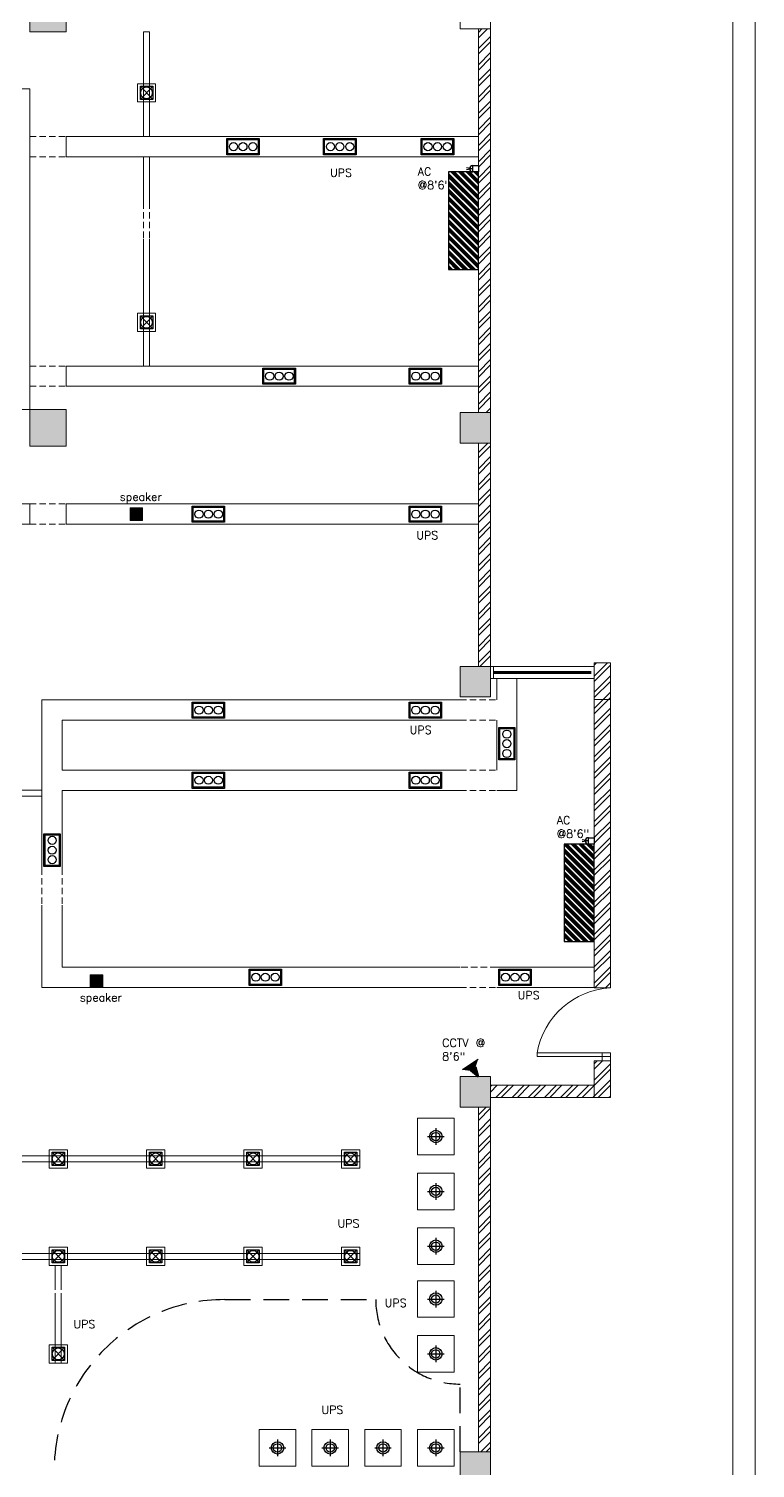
# Model space of a CAD drawing. Header units: inches. Extents: x 111501 to 134888, y 46021 to 52102.
# Drawn here: x 113245 to 113603, y 46844 to 47553 of the extents above; entities that cross this region are included whole.
import ezdxf

# ---------------------------------------------------------------- set-up
doc = ezdxf.new("R2010")
doc.units = ezdxf.units.IN
doc.header["$MEASUREMENT"] = 0
doc.linetypes.add('DASHED', pattern=[19.05, 12.7, -6.35])
doc.linetypes.add('HIDDEN2', pattern=[4.7625, 3.175, -1.5875])
for name, color, linetype, lineweight in [('ceiling light', 5, 'Continuous', 5), ('column', 252, 'Continuous', 9), ('DOOR', 1, 'Continuous', 0), ('SHEET', 7, 'Continuous', 30), ('text1', 7, 'Continuous', 0), ('wall', 7, 'Continuous', 9), ('window', 140, 'Continuous', 15)]:
    doc.layers.add(name, color=color, linetype=linetype, lineweight=lineweight)
for name, color, linetype in [('electrical layout', 250, 'Continuous'), ('electrical planing', 251, 'Continuous'), ('false ceiling', 5, 'Continuous'), ('H', 9, 'Continuous')]:
    doc.layers.add(name, color=color, linetype=linetype)
doc.styles.get("Standard").update_dxf_attribs({"font": 'txt.shx', "height": 6})
pattern_1 = [(45, (14143.5224, 38.135), (-3.97747564, 3.97747564), []), (45, (14146.174, 38.135), (-3.97747564, 3.97747564), [])]

# ---------------------------------------------------------------- blocks, each defined once
blk = doc.blocks.new('ac')
h = blk.add_hatch()
h.set_pattern_fill('ANSI34', color=5, scale=0.610107, angle=270, style=0)
h.set_pattern_definition([(315, (22596.1116, 2489.52766), (0.32355821, 0.32355821), []), (315, (22596.1116, 2489.4198), (0.32355821, 0.32355821), []), (315, (22596.1116, 2489.31195), (0.32355821, 0.32355821), []), (315, (22596.1116, 2489.2041), (0.32355821, 0.32355821), [])])
h.paths.add_polyline_path([(24130.22, 5022.76), (24130.22, 5030.99), (24132.75, 5030.99), (24132.75, 5022.76)])
at = {"color": 0, "ltscale": 7}
blk.add_lwpolyline([(24130.22, 5022.76), (24132.75, 5022.76), (24132.75, 5030.99), (24130.22, 5030.99)], close=True, dxfattribs=at)
blk = doc.blocks.new('cctv')
at = {"layer": 'electrical layout'}
h = blk.add_hatch(color=122, dxfattribs=at)
h.set_gradient(color1=(19, 236, 153), color2=(76, 0, 0), one_color=1)
h.paths.add_polyline_path([(24133.65, 5037.24), (24127.98, 5043.08), (24131.36, 5042.62), (24135.52, 5044.65), (24133.39, 5040.62)])
h = blk.add_hatch(color=122, dxfattribs=at)
h.set_gradient(color1=(19, 236, 153), color2=(76, 0, 0), rotation=90, one_color=1, name='HEMISPHERICAL')
h.paths.add_polyline_path([(24127.98, 5043.08), (24131.36, 5042.62), (24135.52, 5044.65), (24133.39, 5040.62), (24133.65, 5037.24)])
at = {"layer": 'electrical layout', "color": 7}
blk.add_lwpolyline([(24133.39, 5040.62), (24135.52, 5044.65), (24135.52, 5044.65), (24131.36, 5042.62)], dxfattribs=at)
blk = doc.blocks.new('cct')
at = {"linetype": 'ByBlock'}
for p, q in [((-256.1, 4774.3), (-256.6, 4780.6)), ((-256.6, 4780.6), (-246.3, 4769.8)), ((-259.9, 4767.2), (-256.1, 4774.3)), ((-252.5, 4770.7), (-259.9, 4767.2))]:
    blk.add_line(p, q, dxfattribs=at)
at = {"layer": 'electrical planing', "color": 6, "xscale": 1.768501453454219, "yscale": 1.768501453454219, "zscale": 1.768501453454219, "rotation": 179.2941866071456}
blk.add_blockref('cctv', (42530.4, 13162.2), dxfattribs=at)
blk = doc.blocks.new('speaker')
at = {"layer": 'ceiling light'}
h = blk.add_hatch(color=97, dxfattribs=at)
h.set_gradient(color1=(46, 142, 62), one_color=1, tint=1, name='CURVED')
h.paths.add_polyline_path([(24133.57, 5017.97), (24134.22, 5018.64), (24130.77, 5018.64), (24131.41, 5017.99, -0.41885)])
h = blk.add_hatch(color=97, dxfattribs=at)
h.set_gradient(color1=(46, 142, 62), rotation=90, one_color=1, tint=1, name='INVCURVED')
h.paths.add_polyline_path([(24130.77, 5015.11), (24131.45, 5015.8, -0.210258), (24130.96, 5016.92, -0.199678), (24131.41, 5017.99), (24130.77, 5018.64)])
h = blk.add_hatch(color=233, dxfattribs=at)
h.set_gradient(color1=(219, 123, 161), one_color=1, tint=1, name='SPHERICAL')
h.paths.add_polyline_path([(24133.57, 5017.97, 0.41885), (24131.41, 5017.99), (24132.5, 5016.87)])
h.paths.add_polyline_path([(24131.45, 5015.8), (24132.5, 5016.87), (24131.41, 5017.99, 0.199678), (24130.96, 5016.92, 0.210258)])
h.paths.add_polyline_path([(24132.5, 5016.87), (24133.52, 5015.82, 0.204601), (24133.99, 5016.92, 0.194044), (24133.57, 5017.97)])
h.paths.add_polyline_path([(24133.52, 5015.82), (24132.5, 5016.87), (24131.45, 5015.8, 0.395179)])
h = blk.add_hatch(color=97, dxfattribs=at)
h.set_gradient(color1=(46, 142, 62), rotation=90, one_color=1, tint=1, name='INVCURVED')
h.paths.add_polyline_path([(24134.22, 5018.64), (24133.57, 5017.97, -0.194044), (24133.99, 5016.92, -0.204601), (24133.52, 5015.82), (24134.22, 5015.11)])
h = blk.add_hatch(color=97, dxfattribs=at)
h.set_gradient(color1=(46, 142, 62), one_color=1, tint=1, name='INVCURVED')
h.paths.add_polyline_path([(24134.22, 5015.11), (24133.52, 5015.82, -0.395179), (24131.45, 5015.8), (24130.77, 5015.11)])
at = {"layer": 'ceiling light', "color": 7}
for p, q in [((24130.77, 5018.64), (24134.22, 5015.11)), ((24134.22, 5018.64), (24130.77, 5015.11))]:
    blk.add_line(p, q, dxfattribs=at)
blk.add_lwpolyline([(24130.77, 5018.64), (24134.22, 5018.64), (24134.22, 5015.11), (24130.77, 5015.11)], close=True, dxfattribs=at)
blk.add_circle((24132.47, 5016.92), 1.51, dxfattribs=at)

msp = doc.modelspace()

# ---------------------------------------------------------------- hatches: boundary and pattern name
at = {"layer": 'column'}
h = msp.add_hatch(color=256, dxfattribs=at)
h.paths.add_polyline_path([(113245.82, 47365.17), (113245.82, 47347.17), (113263.82, 47347.17), (113263.82, 47365.17)])
h.paths.add_polyline_path([(113245.82, 47569.09), (113245.82, 47551.09), (113263.82, 47551.09), (113263.82, 47569.09)])
h.paths.add_polyline_path([(113245.82, 47773.02), (113245.82, 47755.02), (113263.82, 47755.02), (113263.82, 47773.02)])
h = msp.add_hatch(color=256, dxfattribs=at)
h.paths.add_polyline_path([(113457.82, 47359.72), (113457.82, 47348.72), (113468.82, 47348.72), (113468.82, 47359.72)])
h.paths.add_polyline_path([(113468.82, 47359.72), (113468.82, 47363.72), (113457.82, 47363.72), (113457.82, 47359.72)])
h.paths.add_polyline_path([(113468.82, 47348.72), (113472.82, 47348.72), (113472.82, 47359.72), (113468.82, 47359.72)])
h.paths.add_polyline_path([(113472.82, 47363.72), (113468.82, 47363.72), (113468.82, 47359.72), (113472.82, 47359.72)])
h = msp.add_hatch(color=256, dxfattribs=at)
h.paths.add_polyline_path([(113472.82, 47234.72), (113472.82, 47223.72), (113461.82, 47223.72), (113461.82, 47234.72)])
h.paths.add_polyline_path([(113461.82, 47234.72), (113461.82, 47238.72), (113472.82, 47238.72), (113472.82, 47234.72)])
h.paths.add_polyline_path([(113461.82, 47223.72), (113457.82, 47223.72), (113457.82, 47234.72), (113461.82, 47234.72)])
h.paths.add_polyline_path([(113457.82, 47238.72), (113461.82, 47238.72), (113461.82, 47234.72), (113457.82, 47234.72)])
h = msp.add_hatch(color=256, dxfattribs=at)
h.paths.add_polyline_path([(113472.82, 47032.79), (113472.82, 47021.79), (113461.82, 47021.79), (113461.82, 47032.79)])
h.paths.add_polyline_path([(113461.82, 47032.79), (113461.82, 47036.79), (113472.82, 47036.79), (113472.82, 47032.79)])
h.paths.add_polyline_path([(113461.82, 47021.79), (113457.82, 47021.79), (113457.82, 47032.79), (113461.82, 47032.79)])
h.paths.add_polyline_path([(113457.82, 47036.79), (113461.82, 47036.79), (113461.82, 47032.79), (113457.82, 47032.79)])
h = msp.add_hatch(color=256, dxfattribs=at)
h.paths.add_polyline_path([(113472.82, 46848), (113472.82, 46837), (113461.82, 46837), (113461.82, 46848)])
h.paths.add_polyline_path([(113461.82, 46848), (113461.82, 46852), (113472.82, 46852), (113472.82, 46848)])
h.paths.add_polyline_path([(113461.82, 46837), (113457.82, 46837), (113457.82, 46848), (113461.82, 46848)])
h.paths.add_polyline_path([(113457.82, 46852), (113461.82, 46852), (113461.82, 46848), (113457.82, 46848)])
at = {"layer": 'wall', "lineweight": 5}
h = msp.add_hatch(dxfattribs=at)
h.set_pattern_fill('ANSI32', color=256, scale=15, style=0)
h.set_pattern_definition(pattern_1)
h.paths.add_polyline_path([(113466.82, 47567.59), (113472.82, 47567.59), (113472.82, 47756.52), (113466.82, 47756.52)])
h.paths.add_polyline_path([(113466.82, 47363.67), (113472.82, 47363.67), (113472.82, 47552.59), (113466.82, 47552.59)])
h.paths.add_polyline_path([(113466.82, 47771.52), (113472.82, 47771.52), (113472.82, 47956.45), (113466.82, 47956.45)])
h.paths.add_polyline_path([(113466.82, 47238.67), (113472.82, 47238.67), (113472.82, 47348.67), (113466.82, 47348.67)])
h = msp.add_hatch(dxfattribs=at)
h.set_pattern_fill('ANSI32', color=256, scale=15, style=0)
h.set_pattern_definition(pattern_1)
h.paths.add_polyline_path([(113523.82, 47151.24), (113523.82, 47154.38), (113523.82, 47222.47), (113531.82, 47222.47), (113531.82, 47080.47), (113523.82, 47080.47), (113523.82, 47103.24), (113523.86, 47103.24)])
h.paths.add_polyline_path([(113523.82, 47026.47), (113531.82, 47026.47), (113531.82, 47044.47), (113527.82, 47044.47), (113523.82, 47044.47), (113523.82, 47032.47)])
h.paths.add_polyline_path([(113523.82, 47222.47), (113531.82, 47222.47), (113531.82, 47240.47), (113523.82, 47240.47), (113523.82, 47238.67), (113523.82, 47232.67)])
h = msp.add_hatch(dxfattribs=at)
h.set_pattern_fill('ANSI32', color=256, scale=15, style=0)
h.set_pattern_definition(pattern_1)
h.paths.add_polyline_path([(113523.82, 47026.47), (113523.82, 47032.47), (113472.82, 47032.47), (113472.82, 47026.47)])
h = msp.add_hatch(dxfattribs=at)
h.set_pattern_fill('ANSI32', color=256, scale=15, style=0)
h.set_pattern_definition(pattern_1)
h.paths.add_polyline_path([(113466.82, 46851.95), (113472.82, 46851.95), (113472.82, 47021.74), (113466.82, 47021.74)])

# ---------------------------------------------------------------- linework, layer by layer
at = {"layer": 'column'}
for points in [[(113263.82, 47569.09), (113245.82, 47569.09), (113245.82, 47551.09), (113263.82, 47551.09)], [(113457.82, 47567.59), (113472.82, 47567.59), (113472.82, 47552.59), (113457.82, 47552.59)], [(113263.82, 47365.17), (113245.82, 47365.17), (113245.82, 47347.17), (113263.82, 47347.17)], [(113457.82, 47363.67), (113472.82, 47363.67), (113472.82, 47348.67), (113457.82, 47348.67)], [(113472.82, 47238.67), (113457.82, 47238.67), (113457.82, 47223.67), (113472.82, 47223.67)], [(113472.82, 47036.74), (113457.82, 47036.74), (113457.82, 47021.74), (113472.82, 47021.74)], [(113472.82, 46851.95), (113457.82, 46851.95), (113457.82, 46836.95), (113472.82, 46836.95)]]:
    msp.add_lwpolyline(points, close=True, dxfattribs=at)
at = {"layer": 'DOOR', "color": 5, "linetype": 'Continuous', "lineweight": 0}
for points in [[(113531.82, 47048.47), (113531.82, 47046.62), (113495.78, 47046.62), (113495.78, 47048.47)], [(113531.82, 47044.47), (113531.82, 47048.47), (113527.82, 47048.47), (113527.82, 47044.47)]]:
    msp.add_lwpolyline(points, close=True, dxfattribs=at)
msp.add_arc((113533.71, 47042, -0.46), 38.48, 92.81392, 170.32693, dxfattribs=at)
at = {"layer": 'electrical layout', "color": 234}
for p, q in [((113300.28, 47524.35), (113306.36, 47517.84)), ((113306.36, 47524.35), (113300.28, 47517.84)), ((113300.28, 47411.35), (113306.36, 47404.84)), ((113306.36, 47411.35), (113300.28, 47404.84)), ((113441.73, 47007.24), (113449.91, 47007.24)), ((113445.82, 47011.33), (113445.82, 47003.15)), ((113256.79, 46999.49), (113262.86, 46992.99)), ((113262.86, 46999.49), (113256.79, 46992.99)), ((113304.79, 46999.49), (113310.86, 46992.99)), ((113310.86, 46999.49), (113304.79, 46992.99)), ((113352.79, 46999.49), (113358.86, 46992.99)), ((113358.86, 46999.49), (113352.79, 46992.99)), ((113400.79, 46999.49), (113406.86, 46992.99)), ((113406.86, 46999.49), (113400.79, 46992.99)), ((113441.73, 46980.24), (113449.91, 46980.24)), ((113445.82, 46984.33), (113445.82, 46976.15)), ((113445.82, 46957.33), (113445.82, 46949.15)), ((113256.79, 46951.49), (113262.86, 46944.99)), ((113262.86, 46951.49), (113256.79, 46944.99)), ((113304.79, 46951.49), (113310.86, 46944.99)), ((113310.86, 46951.49), (113304.79, 46944.99)), ((113352.79, 46951.49), (113358.86, 46944.99)), ((113358.86, 46951.49), (113352.79, 46944.99)), ((113400.79, 46951.49), (113406.86, 46944.99)), ((113406.86, 46951.49), (113400.79, 46944.99)), ((113441.73, 46953.24), (113449.91, 46953.24)), ((113445.82, 46931.33), (113445.82, 46923.15)), ((113441.73, 46927.24), (113449.91, 46927.24)), ((113256.79, 46903.49), (113262.86, 46896.99)), ((113262.86, 46903.49), (113256.79, 46896.99)), ((113441.73, 46900.24), (113449.91, 46900.24)), ((113445.82, 46904.33), (113445.82, 46896.15)), ((113367.82, 46858.04), (113367.82, 46849.86)), ((113393.82, 46858.04), (113393.82, 46849.86)), ((113419.82, 46858.04), (113419.82, 46849.86)), ((113445.82, 46858.04), (113445.82, 46849.86)), ((113363.73, 46853.95), (113371.91, 46853.95)), ((113389.73, 46853.95), (113397.91, 46853.95)), ((113415.73, 46853.95), (113423.91, 46853.95)), ((113441.73, 46853.95), (113449.91, 46853.95))]:
    msp.add_line(p, q, dxfattribs=at)
at = {"layer": 'electrical layout', "color": 6}
for p, q in [((113464, 47483.7), (113460.88, 47484.17)), ((113464, 47483.7), (113460.88, 47483.23)), ((113521.03, 47152.81), (113517.91, 47153.28)), ((113521.03, 47152.81), (113517.91, 47152.34))]:
    msp.add_line(p, q, dxfattribs=at)
at = {"layer": 'electrical layout', "color": 234}
for points in [[(113300.28, 47524.35), (113306.36, 47524.35), (113306.36, 47517.84), (113300.28, 47517.84)], [(113300.28, 47524.35), (113306.36, 47524.35), (113306.36, 47517.84), (113300.28, 47517.84)], [(113300.28, 47524.35), (113306.36, 47524.35), (113306.36, 47517.84), (113300.28, 47517.84)], [(113342.82, 47490.59), (113342.82, 47498.59), (113358.82, 47498.59), (113358.82, 47490.59)], [(113343.32, 47491.09), (113343.32, 47498.09), (113358.32, 47498.09), (113358.32, 47491.09)], [(113390.58, 47490.59), (113390.58, 47498.59), (113406.58, 47498.59), (113406.58, 47490.59)], [(113391.08, 47491.09), (113391.08, 47498.09), (113406.08, 47498.09), (113406.08, 47491.09)], [(113438.64, 47490.59), (113438.64, 47498.59), (113454.64, 47498.59), (113454.64, 47490.59)], [(113439.14, 47491.09), (113439.14, 47498.09), (113454.14, 47498.09), (113454.14, 47491.09)], [(113300.28, 47411.35), (113306.36, 47411.35), (113306.36, 47404.84), (113300.28, 47404.84)], [(113300.28, 47411.35), (113306.36, 47411.35), (113306.36, 47404.84), (113300.28, 47404.84)], [(113300.28, 47411.35), (113306.36, 47411.35), (113306.36, 47404.84), (113300.28, 47404.84)], [(113360.64, 47377.59), (113360.64, 47385.59), (113376.64, 47385.59), (113376.64, 47377.59)], [(113361.14, 47378.09), (113361.14, 47385.09), (113376.14, 47385.09), (113376.14, 47378.09)], [(113432.64, 47377.59), (113432.64, 47385.59), (113448.64, 47385.59), (113448.64, 47377.59)], [(113433.14, 47378.09), (113433.14, 47385.09), (113448.14, 47385.09), (113448.14, 47378.09)], [(113325.82, 47309.67), (113325.82, 47317.67), (113341.82, 47317.67), (113341.82, 47309.67)], [(113326.32, 47310.17), (113326.32, 47317.17), (113341.32, 47317.17), (113341.32, 47310.17)], [(113432.64, 47309.67), (113432.64, 47317.67), (113448.64, 47317.67), (113448.64, 47309.67)], [(113433.14, 47310.17), (113433.14, 47317.17), (113448.14, 47317.17), (113448.14, 47310.17)], [(113325.82, 47213.17), (113325.82, 47221.17), (113341.82, 47221.17), (113341.82, 47213.17)], [(113326.32, 47213.67), (113326.32, 47220.67), (113341.32, 47220.67), (113341.32, 47213.67)], [(113432.64, 47213.17), (113432.64, 47221.17), (113448.64, 47221.17), (113448.64, 47213.17)], [(113433.14, 47213.67), (113433.14, 47220.67), (113448.14, 47220.67), (113448.14, 47213.67)], [(113476.82, 47208.67), (113484.82, 47208.67), (113484.82, 47192.67), (113476.82, 47192.67)], [(113477.32, 47208.17), (113484.32, 47208.17), (113484.32, 47193.17), (113477.32, 47193.17)], [(113325.82, 47178.67), (113325.82, 47186.67), (113341.82, 47186.67), (113341.82, 47178.67)], [(113326.32, 47179.17), (113326.32, 47186.17), (113341.32, 47186.17), (113341.32, 47179.17)], [(113432.64, 47178.67), (113432.64, 47186.67), (113448.64, 47186.67), (113448.64, 47178.67)], [(113433.14, 47179.17), (113433.14, 47186.17), (113448.14, 47186.17), (113448.14, 47179.17)], [(113260.82, 47140.2), (113252.82, 47140.2), (113252.82, 47156.2), (113260.82, 47156.2)], [(113260.32, 47140.7), (113253.32, 47140.7), (113253.32, 47155.7), (113260.32, 47155.7)], [(113353.82, 47081.67), (113353.82, 47089.67), (113369.82, 47089.67), (113369.82, 47081.67)], [(113354.32, 47082.17), (113354.32, 47089.17), (113369.32, 47089.17), (113369.32, 47082.17)], [(113476.82, 47081.67), (113476.82, 47089.67), (113492.82, 47089.67), (113492.82, 47081.67)], [(113477.32, 47082.17), (113477.32, 47089.17), (113492.32, 47089.17), (113492.32, 47082.17)], [(113256.79, 46999.49), (113262.86, 46999.49), (113262.86, 46992.99), (113256.79, 46992.99)], [(113256.79, 46999.49), (113262.86, 46999.49), (113262.86, 46992.99), (113256.79, 46992.99)], [(113256.79, 46999.49), (113262.86, 46999.49), (113262.86, 46992.99), (113256.79, 46992.99)], [(113304.79, 46999.49), (113310.86, 46999.49), (113310.86, 46992.99), (113304.79, 46992.99)], [(113304.79, 46999.49), (113310.86, 46999.49), (113310.86, 46992.99), (113304.79, 46992.99)], [(113304.79, 46999.49), (113310.86, 46999.49), (113310.86, 46992.99), (113304.79, 46992.99)], [(113352.79, 46999.49), (113358.86, 46999.49), (113358.86, 46992.99), (113352.79, 46992.99)], [(113352.79, 46999.49), (113358.86, 46999.49), (113358.86, 46992.99), (113352.79, 46992.99)], [(113352.79, 46999.49), (113358.86, 46999.49), (113358.86, 46992.99), (113352.79, 46992.99)], [(113400.79, 46999.49), (113406.86, 46999.49), (113406.86, 46992.99), (113400.79, 46992.99)], [(113400.79, 46999.49), (113406.86, 46999.49), (113406.86, 46992.99), (113400.79, 46992.99)], [(113400.79, 46999.49), (113406.86, 46999.49), (113406.86, 46992.99), (113400.79, 46992.99)], [(113256.79, 46951.49), (113262.86, 46951.49), (113262.86, 46944.99), (113256.79, 46944.99)], [(113256.79, 46951.49), (113262.86, 46951.49), (113262.86, 46944.99), (113256.79, 46944.99)], [(113256.79, 46951.49), (113262.86, 46951.49), (113262.86, 46944.99), (113256.79, 46944.99)], [(113304.79, 46951.49), (113310.86, 46951.49), (113310.86, 46944.99), (113304.79, 46944.99)], [(113304.79, 46951.49), (113310.86, 46951.49), (113310.86, 46944.99), (113304.79, 46944.99)], [(113304.79, 46951.49), (113310.86, 46951.49), (113310.86, 46944.99), (113304.79, 46944.99)], [(113352.79, 46951.49), (113358.86, 46951.49), (113358.86, 46944.99), (113352.79, 46944.99)], [(113352.79, 46951.49), (113358.86, 46951.49), (113358.86, 46944.99), (113352.79, 46944.99)], [(113352.79, 46951.49), (113358.86, 46951.49), (113358.86, 46944.99), (113352.79, 46944.99)], [(113400.79, 46951.49), (113406.86, 46951.49), (113406.86, 46944.99), (113400.79, 46944.99)], [(113400.79, 46951.49), (113406.86, 46951.49), (113406.86, 46944.99), (113400.79, 46944.99)], [(113400.79, 46951.49), (113406.86, 46951.49), (113406.86, 46944.99), (113400.79, 46944.99)], [(113256.79, 46903.49), (113262.86, 46903.49), (113262.86, 46896.99), (113256.79, 46896.99)], [(113256.79, 46903.49), (113262.86, 46903.49), (113262.86, 46896.99), (113256.79, 46896.99)], [(113256.79, 46903.49), (113262.86, 46903.49), (113262.86, 46896.99), (113256.79, 46896.99)]]:
    msp.add_lwpolyline(points, close=True, dxfattribs=at)
at = {"layer": 'electrical layout', "color": 6}
for points in [[(113464, 47482.13), (113464, 47485.27), (113466.8, 47485.27), (113466.8, 47482.13)], [(113521.03, 47151.24), (113521.03, 47154.38), (113523.82, 47154.38), (113523.82, 47151.24)]]:
    msp.add_lwpolyline(points, close=True, dxfattribs=at)
at = {"layer": 'electrical layout', "color": 234}
for centre, radius in [((113303.32, 47521.09), 2.92), ((113303.32, 47521.09), 2.92), ((113303.32, 47521.09), 2.92), ((113346.16, 47494.59), 2), ((113350.82, 47494.59), 2), ((113355.68, 47494.59), 2), ((113393.92, 47494.59), 2), ((113398.58, 47494.59), 2), ((113403.44, 47494.59), 2), ((113441.98, 47494.59), 2), ((113446.64, 47494.59), 2), ((113451.5, 47494.59), 2), ((113303.32, 47408.09), 2.92), ((113303.32, 47408.09), 2.92), ((113303.32, 47408.09), 2.92), ((113363.98, 47381.59), 2), ((113368.64, 47381.59), 2), ((113373.5, 47381.59), 2), ((113435.98, 47381.59), 2), ((113440.64, 47381.59), 2), ((113445.5, 47381.59), 2), ((113329.16, 47313.67), 2), ((113333.82, 47313.67), 2), ((113338.68, 47313.67), 2), ((113435.98, 47313.67), 2), ((113440.64, 47313.67), 2), ((113445.5, 47313.67), 2), ((113329.16, 47217.17), 2), ((113333.82, 47217.17), 2), ((113338.68, 47217.17), 2), ((113435.98, 47217.17), 2), ((113440.64, 47217.17), 2), ((113445.5, 47217.17), 2), ((113480.82, 47205.33), 2), ((113480.82, 47200.67), 2), ((113480.82, 47195.81), 2), ((113329.16, 47182.67), 2), ((113333.82, 47182.67), 2), ((113338.68, 47182.67), 2), ((113435.98, 47182.67), 2), ((113440.64, 47182.67), 2), ((113445.5, 47182.67), 2), ((113256.82, 47153.06), 2), ((113256.82, 47148.2), 2), ((113256.82, 47143.54), 2), ((113357.16, 47085.67), 2), ((113361.82, 47085.67), 2), ((113366.68, 47085.67), 2), ((113480.16, 47085.67), 2), ((113484.82, 47085.67), 2), ((113489.68, 47085.67), 2), ((113445.82, 47007.24), 3.07), ((113445.82, 47007.24), 2.05), ((113259.83, 46996.24), 2.92), ((113259.83, 46996.24), 2.92), ((113259.83, 46996.24), 2.92), ((113307.83, 46996.24), 2.92), ((113307.83, 46996.24), 2.92), ((113307.83, 46996.24), 2.92), ((113355.83, 46996.24), 2.92), ((113355.83, 46996.24), 2.92), ((113355.83, 46996.24), 2.92), ((113403.83, 46996.24), 2.92), ((113403.83, 46996.24), 2.92), ((113403.83, 46996.24), 2.92), ((113445.82, 46980.24), 3.07), ((113445.82, 46980.24), 2.05), ((113445.82, 46953.24), 3.07), ((113259.83, 46948.24), 2.92), ((113259.83, 46948.24), 2.92), ((113259.83, 46948.24), 2.92), ((113307.83, 46948.24), 2.92), ((113307.83, 46948.24), 2.92), ((113307.83, 46948.24), 2.92), ((113355.83, 46948.24), 2.92), ((113355.83, 46948.24), 2.92), ((113355.83, 46948.24), 2.92), ((113403.83, 46948.24), 2.92), ((113403.83, 46948.24), 2.92), ((113403.83, 46948.24), 2.92), ((113445.82, 46953.24), 2.05), ((113445.82, 46927.24), 3.07), ((113445.82, 46927.24), 2.05), ((113259.83, 46900.24), 2.92), ((113259.83, 46900.24), 2.92), ((113259.83, 46900.24), 2.92), ((113445.82, 46900.24), 3.07), ((113445.82, 46900.24), 2.05), ((113367.82, 46853.95), 3.07), ((113367.82, 46853.95), 2.05), ((113393.82, 46853.95), 3.07), ((113393.82, 46853.95), 2.05), ((113419.82, 46853.95), 3.07), ((113419.82, 46853.95), 2.05), ((113445.82, 46853.95), 3.07), ((113445.82, 46853.95), 2.05)]:
    msp.add_circle(centre, radius, dxfattribs=at)
at = {"layer": 'electrical layout', "color": 6}
for centre in [(113464, 47483.7), (113521.03, 47152.81)]:
    msp.add_arc(centre, 1.57, 90, 270, dxfattribs=at)
at = {"layer": 'false ceiling', "linetype": 'HIDDEN2', "lineweight": 5}
for p, q in [((113245.82, 47499.59), (113263.82, 47499.59)), ((113245.82, 47489.59), (113263.82, 47489.59)), ((113301.82, 47467.13), (113301.82, 47449.13)), ((113304.82, 47467.13), (113304.82, 47449.13)), ((113245.82, 47386.59), (113263.82, 47386.59)), ((113245.82, 47376.59), (113263.82, 47376.59)), ((113245.82, 47318.67), (113263.82, 47318.67)), ((113245.82, 47308.67), (113263.82, 47308.67)), ((113457.82, 47222.17), (113475.82, 47222.17)), ((113457.82, 47212.17), (113475.82, 47212.17)), ((113457.82, 47187.67), (113475.82, 47187.67)), ((113457.82, 47177.67), (113475.82, 47177.67)), ((113251.82, 47139.2), (113251.82, 47121.2)), ((113261.82, 47139.2), (113261.82, 47121.2)), ((113258.33, 46934.95), (113258.33, 46926.95)), ((113261.33, 46934.95), (113261.33, 46926.95))]:
    msp.add_line(p, q, dxfattribs=at)
at = {"layer": 'false ceiling', "lineweight": 5}
for points in [[(113301.82, 47551.09), (113304.82, 47551.09), (113304.82, 47499.59), (113301.82, 47499.59)], [(113298.82, 47525.59), (113307.82, 47525.59), (113307.82, 47516.59), (113298.82, 47516.59)], [(113263.82, 47499.59), (113466.82, 47499.59), (113466.82, 47489.59), (113263.82, 47489.59)], [(113298.82, 47412.59), (113307.82, 47412.59), (113307.82, 47403.59), (113298.82, 47403.59)], [(113263.82, 47386.59), (113466.82, 47386.59), (113466.82, 47376.59), (113263.82, 47376.59)], [(113263.82, 47318.67), (113466.82, 47318.67), (113466.82, 47308.67), (113263.82, 47308.67)], [(113220.32, 47174.8), (113251.82, 47174.8), (113251.82, 47177.8), (113220.32, 47177.8)], [(113436.82, 47016.24), (113454.82, 47016.24), (113454.82, 46998.24), (113436.82, 46998.24)], [(113255.33, 47000.74), (113264.33, 47000.74), (113264.33, 46991.74), (113255.33, 46991.74)], [(113303.33, 47000.74), (113312.33, 47000.74), (113312.33, 46991.74), (113303.33, 46991.74)], [(113351.33, 47000.74), (113360.33, 47000.74), (113360.33, 46991.74), (113351.33, 46991.74)], [(113399.33, 47000.74), (113408.33, 47000.74), (113408.33, 46991.74), (113399.33, 46991.74)], [(113408.33, 46994.74), (113408.33, 46997.74), (113185.83, 46997.74), (113185.83, 46994.74)], [(113436.82, 46989.24), (113454.82, 46989.24), (113454.82, 46971.24), (113436.82, 46971.24)], [(113436.82, 46962.24), (113454.82, 46962.24), (113454.82, 46944.24), (113436.82, 46944.24)], [(113408.33, 46946.74), (113408.33, 46949.74), (113185.83, 46949.74), (113185.83, 46946.74)], [(113255.33, 46952.74), (113264.33, 46952.74), (113264.33, 46943.74), (113255.33, 46943.74)], [(113303.33, 46952.74), (113312.33, 46952.74), (113312.33, 46943.74), (113303.33, 46943.74)], [(113351.33, 46952.74), (113360.33, 46952.74), (113360.33, 46943.74), (113351.33, 46943.74)], [(113399.33, 46952.74), (113408.33, 46952.74), (113408.33, 46943.74), (113399.33, 46943.74)], [(113436.82, 46936.24), (113454.82, 46936.24), (113454.82, 46918.24), (113436.82, 46918.24)], [(113436.82, 46909.24), (113454.82, 46909.24), (113454.82, 46891.24), (113436.82, 46891.24)], [(113255.33, 46904.74), (113264.33, 46904.74), (113264.33, 46895.74), (113255.33, 46895.74)], [(113358.82, 46862.95), (113376.82, 46862.95), (113376.82, 46844.95), (113358.82, 46844.95)], [(113384.82, 46862.95), (113402.82, 46862.95), (113402.82, 46844.95), (113384.82, 46844.95)], [(113410.82, 46862.95), (113428.82, 46862.95), (113428.82, 46844.95), (113410.82, 46844.95)], [(113436.82, 46862.95), (113454.82, 46862.95), (113454.82, 46844.95), (113436.82, 46844.95)]]:
    msp.add_lwpolyline(points, close=True, dxfattribs=at)
for points in [[(113129.82, 47523.09), (113245.82, 47523.09), (113245.82, 47513.09)], [(113245.82, 47513.09), (113245.82, 47365.17), (113235.82, 47365.17), (113235.82, 47406.67)], [(113301.82, 47467.13), (113301.82, 47489.59), (113304.82, 47489.59), (113304.82, 47467.13)], [(113304.82, 47449.13), (113304.82, 47386.59), (113301.82, 47386.59), (113301.82, 47449.13)], [(113129.82, 47308.67), (113245.82, 47308.67), (113245.82, 47318.67), (113129.82, 47318.67)], [(113475.82, 47177.67), (113485.82, 47177.67), (113485.82, 47232.67), (113475.82, 47232.67), (113475.82, 47222.17)], [(113251.82, 47139.2), (113251.82, 47222.17), (113261.82, 47222.17)], [(113261.82, 47222.17), (113457.82, 47222.17)], [(113261.82, 47212.17), (113261.82, 47187.67)], [(113457.82, 47212.17), (113261.82, 47212.17)], [(113475.82, 47212.17), (113475.82, 47187.67)], [(113261.82, 47187.67), (113457.82, 47187.67)], [(113457.82, 47177.67), (113261.82, 47177.67)], [(113261.82, 47177.67), (113261.82, 47139.2)], [(113261.82, 47080.67), (113251.82, 47080.67), (113251.82, 47121.2)], [(113261.82, 47121.2), (113261.82, 47090.67)], [(113261.82, 47090.67), (113457.82, 47090.67)], [(113475.82, 47090.67), (113523.82, 47090.67), (113523.82, 47080.67), (113475.82, 47080.67)], [(113457.82, 47080.67), (113261.82, 47080.67)], [(113261.33, 46934.95), (113261.33, 46943.74), (113258.33, 46943.74), (113258.33, 46934.95)], [(113258.33, 46926.95), (113258.33, 46895.74), (113261.33, 46895.74), (113261.33, 46926.95)]]:
    msp.add_lwpolyline(points, dxfattribs=at)
at = {"layer": 'false ceiling', "linetype": 'HIDDEN2', "lineweight": 5}
for points in [[(113475.82, 47090.67), (113457.82, 47090.67)], [(113457.82, 47080.67), (113475.82, 47080.67)]]:
    msp.add_lwpolyline(points, dxfattribs=at)
at = {"layer": 'H', "linetype": 'DASHED'}
for p, q in [((113341.83, 46926.95), (113416.25, 46926.95)), ((113457.82, 46851.95), (113457.82, 46885.38))]:
    msp.add_line(p, q, dxfattribs=at)
for centre, radius, start, end in [((113341.83, 46842.95), 84, 90, 180), ((113457.82, 46926.95), 41.57, 180, 270)]:
    msp.add_arc(centre, radius, start, end, dxfattribs=at)
at = {"layer": 'SHEET', "color": 0, "lineweight": 5, "ltscale": 25}
for points in [[(112754.84, 46327.43), (113603.19, 46327.43), (113603.19, 48100.82), (112754.84, 48100.82)], [(112765.9, 46338.49), (113592.13, 46338.49), (113592.13, 48089.76), (112765.9, 48089.76)]]:
    msp.add_lwpolyline(points, close=True, dxfattribs=at)
at = {"layer": 'wall'}
for p, q in [((113466.82, 47363.67), (113466.82, 47552.59)), ((113472.82, 47363.67), (113472.82, 47552.59)), ((113466.82, 47348.67), (113466.82, 47238.67)), ((113472.82, 47348.67), (113472.82, 47238.67)), ((113472.82, 47232.67), (113523.82, 47232.67)), ((113523.82, 47032.47), (113472.82, 47032.47)), ((113466.82, 46851.95), (113466.82, 47021.74)), ((113523.82, 47026.47), (113472.82, 47026.47)), ((113472.82, 46851.95), (113472.82, 47021.74))]:
    msp.add_line(p, q, dxfattribs=at)
at = {"layer": 'wall', "lineweight": 5, "elevation": -0.46}
for points in [[(113531.82, 47222.44), (113523.82, 47222.44), (113523.82, 47240.44), (113531.82, 47240.44)], [(113531.82, 47080.44), (113523.82, 47080.44), (113523.82, 47222.44), (113531.82, 47222.44)]]:
    msp.add_lwpolyline(points, close=True, dxfattribs=at)
at = {"layer": 'wall'}
for points in [[(113472.82, 47232.67), (113523.82, 47232.67), (113523.82, 47238.67), (113472.82, 47238.67)], [(113531.82, 47026.47), (113523.82, 47026.47), (113523.82, 47044.47), (113531.82, 47044.47)]]:
    msp.add_lwpolyline(points, close=True, dxfattribs=at)
msp.add_lwpolyline([(113474.32, 47232.67), (113474.32, 47238.67)], dxfattribs=at)
at = {"layer": 'window', "lineweight": 5}
for p, q in [((113474.32, 47236.17), (113522.32, 47236.17)), ((113474.32, 47235.67), (113522.32, 47235.67)), ((113474.32, 47235.17), (113522.32, 47235.17))]:
    msp.add_line(p, q, dxfattribs=at)

# ---------------------------------------------------------------- block references
at = {"layer": 'electrical layout', "color": 6, "xscale": 5.828937824015538, "yscale": 5.828937824015538, "zscale": 5.828937824015538}
for p in [(-27201.48, 18156.79), (-27144.46, 17825.9)]:
    msp.add_blockref('ac', p, dxfattribs=at)
at = {"layer": 'electrical layout', "xscale": 0.6159647207180469, "yscale": 0.6159647207180469, "zscale": 0.6159647207180469, "rotation": 79.7341119052411}
msp.add_blockref('cct', (116384.74, 46670.96), dxfattribs=at)
at = {"layer": 'electrical planing', "color": 6, "xscale": 1.768501453454218, "yscale": 1.768501453454218, "zscale": 1.768501453454218}
for p in [(70620, 38441.24), (70600.32, 38211.44)]:
    msp.add_blockref('speaker', p, dxfattribs=at)

# ---------------------------------------------------------------- texts
at = {"layer": 'electrical layout', "color": 0, "char_height": 4, "width": 30.1224, "attachment_point": 1}
for s, insert in [('speaker', (113290.16, 47324.25)), ('speaker', (113270.47, 47077.75)), ('CCTV @ 8\'6"', (113448.99, 47055.36))]:
    msp.add_mtext(s, dxfattribs=dict(at, insert=insert))
at = {"layer": 'text1', "color": 0, "char_height": 4, "attachment_point": 1}
for s, insert, width in [('UPS', (113393.75, 47483.75), 22.5097), ('AC @8\'6"', (113436.94, 47484.35), 22.5097), ('UPS', (113436.22, 47305.25), 22.5097), ('UPS', (113432.99, 47209.4), 22.5097), ('AC @8\'6"', (113505.42, 47165), 22.5097), ('UPS', (113486.16, 47078.81), 11.8547), ('UPS', (113397.46, 46966.42), 22.5097), ('UPS', (113420.66, 46927.3), 22.5097), ('UPS', (113267.32, 46916.88), 22.5097), ('UPS', (113389.5, 46874.71), 22.5097)]:
    msp.add_mtext(s, dxfattribs=dict(at, insert=insert, width=width))

doc.saveas('drawing.dxf')
